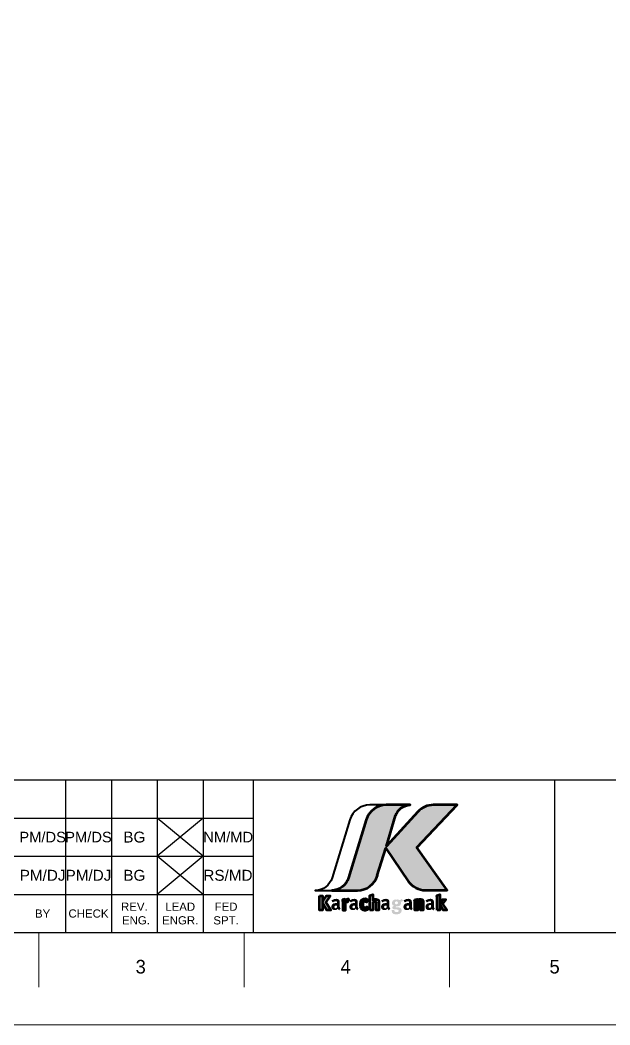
# Model space of a CAD drawing. Header units: millimetres. Extents: x 136827 to 348827, y 2171 to 31871.
# Drawn here: x 146902 to 157705, y 2171 to 20581 of the extents above; entities that cross this region are included whole.
import ezdxf

# ---------------------------------------------------------------- set-up
doc = ezdxf.new("R2010")
doc.units = ezdxf.units.MM
doc.layers.add('Level 1', color=7, linetype='Continuous', lineweight=0)
doc.layers.add('Text', color=7, linetype='Continuous', lineweight=9)
doc.styles.add('01_ГОСТ_ISO', font='arial.ttf', dxfattribs={"height": 2.5})
doc.styles.add('Styledgn001', font='dgn001.shx')

# ---------------------------------------------------------------- blocks, each defined once
blk = doc.blocks.new('AnonymousCell')
at = {"layer": 'Level 1', "linetype": 'Continuous'}
h = blk.add_hatch(color=7, dxfattribs=at)
edge = h.paths.add_edge_path()
edge.add_arc((-9.965732914049681, -2.421391887535242), 3.214800639467308, 270.0000000000101, 343.0217555555657, ccw=False)
edge.add_line((-9.965732914049113, -5.636192527002549), (-9.975000000000364, -5.637499999999818))
edge.add_line((-9.975000000000364, -5.637499999999818), (-5.262500000000728, -5.637499999999818))
edge.add_line((-5.262500000000728, -5.637499999999818), (-5.252064638480078, -5.63619252700164))
edge.add_arc((-5.252064638480262, -1.823289442982471), 3.812903084019169, 270.0000000000027, 343.0217527777805)
edge.add_line((-1.605344311424233, -2.936689992811353), (-1.625, -2.9375))
edge.add_line((-1.625, -2.9375), (-0.0875000000005457, 2.087500000000091))
edge.add_line((-0.0875000000005457, 2.087500000000091), (4.049999999999272, -3.949999999999818))
edge.add_line((4.049999999999272, -3.949999999999818), (4.056013811182311, -3.951165733616108))
edge.add_arc((7.204095437460466, -1.799930738917724), 3.812903084019455, 214.3466666666609, 269.9994583333277)
edge.add_line((7.204059390782277, -5.612833822766788), (7.1875, -5.612499999999727))
edge.add_line((7.1875, -5.612499999999727), (11.17499999999927, -5.612499999999727))
edge.add_line((11.17499999999927, -5.612499999999727), (5.612499999999272, 2.237500000000182))
edge.add_line((5.612499999999272, 2.237500000000182), (13.01249999999982, 10.01250000000027))
edge.add_line((13.01249999999982, 10.01250000000027), (8.612499999999272, 10.01250000000027))
edge.add_line((8.612499999999272, 10.01250000000027), (8.619890880310777, 10.00838993677735))
edge.add_arc((8.619877755500493, 6.195451385904216), 3.812938550895722, 89.99980277777203, 137.498127777772)
edge.add_line((5.808768750766831, 8.771527191545829), (5.787499999999454, 8.775000000000091))
edge.add_line((5.787499999999454, 8.775000000000091), (0.0374999999994543, 2.487500000000182))
edge.add_line((0.0374999999994543, 2.487500000000182), (1.737499999999272, 8.0625))
edge.add_line((1.737499999999272, 8.0625), (1.74904035527652, 8.049927185668366))
edge.add_arc((4.394700239556833, 7.242166130723655), 2.766223806053211, 90.00066111109862, 163.021755555543, ccw=False)
edge.add_line((4.394668321302561, 10.00838993659272), (4.387499999999818, 10.01250000000027))
edge.add_line((4.387499999999818, 10.01250000000027), (0, 10.01250000000027))
edge.add_line((0, 10.01250000000027), (0.0119154852536667, 10.00838975489432))
edge.add_arc((0.01309319489807903, 6.195486852757538), 3.812903084019201, 90.01769722222221, 163.0217527777777)
edge.add_line((-3.633627132157926, 7.308887402586606), (-3.650000000000546, 7.3125))
edge.add_line((-3.650000000000546, 7.3125), (-6.912500000000364, -3.362499999999727))
edge.add_line((-6.912500000000364, -3.362499999999727), (-6.891047102588345, -3.360141221658978))
for points in [[(-12.21250000000055, -6.612499999999727), (-11.65000000000055, -6.612499999999727), (-11.65000000000055, -7.762499999999818), (-10.91250000000036, -6.612499999999727), (-10.23750000000018, -6.612499999999727), (-11.07500000000073, -7.824999999999818), (-10.15000000000055, -9.25), (-10.875, -9.25), (-11.65000000000055, -7.900000000000091), (-11.65000000000055, -9.25), (-12.21250000000055, -9.25)], [(9.324999999999818, -9.25), (9.324999999999818, -6.862499999999727), (9.274999999999636, -6.549999999999727), (9.8125, -6.400000000000091), (9.824999999999818, -6.549999999999727), (9.824999999999818, -8.125), (10.29999999999927, -7.299999999999727), (10.94999999999982, -7.299999999999727), (10.34999999999945, -8.112499999999727), (11.08749999999964, -9.25), (10.47499999999945, -9.25), (9.824999999999818, -8.174999999999727), (9.824999999999818, -9.25)]]:
    blk.add_hatch(color=7, dxfattribs=at).paths.add_polyline_path(points)
h = blk.add_hatch(color=7, dxfattribs=at)
edge = h.paths.add_edge_path()
edge.add_line((-9.700000000000728, -7.3125), (-9.685041376869776, -7.302249436715556))
edge.add_arc((-9.192356346617089, -8.309668816958037), 1.121442083535097, 90, 116.06124722222219, ccw=False)
edge.add_line((-9.192356346617089, -7.188226733423107), (-9.200000000000728, -7.1875))
edge.add_line((-9.200000000000728, -7.1875), (-9.0625, -7.1875))
edge.add_line((-9.0625, -7.1875), (-9.050021472861772, -7.188226733423107))
edge.add_arc((-9.050021472861772, -7.748947775191027), 0.5607210417675476, 0, 90, ccw=False)
edge.add_line((-8.489300431094307, -7.748947775191027), (-8.512500000000728, -7.75))
edge.add_line((-8.512500000000728, -7.75), (-8.512500000000728, -8.674999999999727))
edge.add_line((-8.512500000000728, -8.674999999999727), (-8.489300431094307, -8.673401986086446))
edge.add_arc((-8.190249208818386, -8.673401986086446), 0.2990512222760254, 180, 229.9356944444445)
edge.add_line((-8.382732621848845, -8.90227262477265), (-8.387500000000728, -8.900000000000091))
edge.add_line((-8.387500000000728, -8.900000000000091), (-8.325000000000728, -8.949999999999818))
edge.add_line((-8.325000000000728, -8.949999999999818), (-8.612500000000182, -9.299999999999727))
edge.add_line((-8.612500000000182, -9.299999999999727), (-8.775000000000546, -9.150000000000091))
edge.add_line((-8.775000000000546, -9.150000000000091), (-8.760402918654108, -9.163839427364564))
edge.add_arc((-8.5679191283607, -8.934969105961954), 0.2990512222760254, 195.8908416666667, 229.9356, ccw=False)
edge.add_line((-8.855542134418101, -9.016850971667282), (-8.855542131822403, -9.016850975830948))
edge.add_arc((-9.269592268517044, -8.762453861790618), 0.4859582361985416, 270, 328.4329611111111, ccw=False)
edge.add_line((-9.269592268517044, -9.24841209798933), (-9.287500000000364, -9.25))
edge.add_line((-9.287500000000364, -9.25), (-9.5, -9.25))
edge.add_line((-9.5, -9.25), (-9.482303752802181, -9.24841209798933))
edge.add_arc((-9.482303752802181, -8.68769105622141), 0.5607210417675476, 180, 270, ccw=False)
edge.add_line((-10.04302479456965, -8.68769105622141), (-10.05000000000018, -8.6875))
edge.add_line((-10.05000000000018, -8.6875), (-10.05000000000018, -8.650000000000091))
edge.add_line((-10.05000000000018, -8.650000000000091), (-10.04302479456965, -8.651146996859552))
edge.add_arc((-9.370159544448143, -8.651146996859552), 0.6728652501210585, 90, 180, ccw=False)
edge.add_line((-9.370159544448143, -7.978281746738503), (-9.387500000000728, -7.974999999999909))
edge.add_line((-9.387500000000728, -7.974999999999909), (-9.025000000000546, -7.974999999999909))
edge.add_line((-9.025000000000546, -7.974999999999909), (-9.025000000000546, -7.775000000000091))
edge.add_line((-9.025000000000546, -7.775000000000091), (-9.008882304562576, -7.776889439237038))
edge.add_arc((-9.158407915700991, -7.776889439237038), 0.1495256111380127, 0, 90)
edge.add_line((-9.158407915700991, -7.627363828099078), (-9.162500000000364, -7.625))
edge.add_line((-9.162500000000364, -7.625), (-9.237500000000182, -7.625))
edge.add_line((-9.237500000000182, -7.625), (-9.236538339460822, -7.627363828099078))
edge.add_arc((-9.236538339460822, -8.150703467082167), 0.5233396389830448, 450.0000000000001, 478.7710666666667)
edge.add_line((-9.488427513453644, -7.691970187543575), (-9.5, -7.6875))
edge.add_line((-9.5, -7.6875), (-9.787500000000364, -7.849999999999909))
edge.add_line((-9.787500000000364, -7.849999999999909), (-10.02500000000055, -7.474999999999909))
edge.add_line((-10.02500000000055, -7.474999999999909), (-9.700000000000728, -7.3125))
edge = h.paths.add_edge_path(flags=0)
edge.add_line((-9.262500000000728, -8.424999999999727), (-9.252356726249673, -8.418393870785167))
edge.add_arc((-9.252356726249673, -8.642682287492335), 0.2242884167070194, 90, 180)
edge.add_line((-9.47664514295684, -8.642682287492335), (-9.487500000000182, -8.637499999999818))
edge.add_line((-9.487500000000182, -8.637499999999818), (-9.487500000000182, -8.699999999999818))
edge.add_line((-9.487500000000182, -8.699999999999818), (-9.47664514295684, -8.70468868936132))
edge.add_arc((-9.252356726249673, -8.70468868936132), 0.2242884167070191, 180, 270)
edge.add_line((-9.252356726249673, -8.928977106068487), (-9.262500000000728, -8.9375))
edge.add_line((-9.262500000000728, -8.9375), (-9.237500000000182, -8.9375))
edge.add_line((-9.237500000000182, -8.9375), (-9.233170721269744, -8.928977106068487))
edge.add_arc((-9.233170721269744, -8.70468868936132), 0.2242884167070191, 270, 360)
edge.add_line((-9.008882304562576, -8.70468868936132), (-9.025000000000546, -8.699999999999818))
edge.add_line((-9.025000000000546, -8.699999999999818), (-9.025000000000546, -8.424999999999727))
edge.add_line((-9.025000000000546, -8.424999999999727), (-9.262500000000728, -8.424999999999727))
h = blk.add_hatch(color=7, dxfattribs=at)
edge = h.paths.add_edge_path()
edge.add_arc((-8.500502702972666, -7.754073775385621), 0.5607210417663405, -2.381739250267856e-10, 16.307161110872983, ccw=False)
edge.add_line((-7.939781661206325, -7.754073775387951), (-7.950000000000728, -7.75))
edge.add_line((-7.950000000000728, -7.75), (-7.950000000000728, -9.25))
edge.add_line((-7.950000000000728, -9.25), (-7.425000000000182, -9.25))
edge.add_line((-7.425000000000182, -9.25), (-7.425000000000182, -7.949999999999818))
edge.add_line((-7.425000000000182, -7.949999999999818), (-7.421866998301994, -7.952854291323547))
edge.add_arc((-7.197578581594826, -7.952854291323547), 0.2242884167071679, 90, 180, ccw=False)
edge.add_line((-7.197578581594826, -7.728565874616379), (-7.212500000000546, -7.724999999999909))
edge.add_line((-7.212500000000546, -7.724999999999909), (-7.125, -7.724999999999909))
edge.add_line((-7.125, -7.724999999999909), (-7.112744799344, -7.728565874616379))
edge.add_arc((-7.112744799344823, -7.952854291322509), 0.2242884167061296, 71.4492749997898, 89.99999999979002, ccw=False)
edge.add_line((-7.0413887628265, -7.74021936963527), (-7.050000000000182, -7.737499999999727))
edge.add_line((-7.050000000000182, -7.737499999999727), (-6.987500000000182, -7.762499999999818))
edge.add_line((-6.987500000000182, -7.762499999999818), (-6.837500000000546, -7.3125))
edge.add_line((-6.837500000000546, -7.3125), (-6.825828814747183, -7.328895870777615))
edge.add_arc((-6.87898749933164, -7.311056725056269), 0.05607210417682874, 341.4491277778837, 450.0000000001053)
edge.add_line((-6.878987499331743, -7.254984620879441), (-6.887500000000728, -7.262499999999818))
edge.add_line((-6.887500000000728, -7.262499999999818), (-7.050000000000182, -7.262499999999818))
edge.add_line((-7.050000000000182, -7.262499999999818), (-7.034943835791637, -7.254984620879895))
edge.add_arc((-7.034943835791966, -7.703561454293854), 0.4485768334139584, 89.99999999995802, 134.1589611110692)
edge.add_line((-7.347445526906995, -7.381748047913788), (-7.362500000000182, -7.375))
edge.add_line((-7.362500000000182, -7.375), (-7.462500000000546, -7.5))
edge.add_line((-7.462500000000546, -7.5), (-7.550000000000182, -7.25))
edge.add_line((-7.550000000000182, -7.25), (-8.025000000000546, -7.387499999999818))
edge.add_line((-8.025000000000546, -7.387499999999818), (-7.975000000000364, -7.587500000000091))
edge.add_line((-7.975000000000364, -7.587500000000091), (-7.962339353566676, -7.59663078241465))
h = blk.add_hatch(color=7, dxfattribs=at)
edge = h.paths.add_edge_path()
edge.add_line((-6.400000000000546, -7.3125), (-6.380413226511337, -7.302249436715556))
edge.add_arc((-5.887728196258649, -8.309668816958037), 1.121442083535097, 90, 116.06124722222219, ccw=False)
edge.add_line((-5.887728196258649, -7.188226733423107), (-5.887500000000728, -7.1875))
edge.add_line((-5.887500000000728, -7.1875), (-5.762500000000728, -7.1875))
edge.add_line((-5.762500000000728, -7.1875), (-5.745393322503332, -7.188226733423107))
edge.add_arc((-5.745393322503332, -7.748947775191027), 0.5607210417675476, 0, 90, ccw=False)
edge.add_line((-5.184672280735867, -7.748947775191027), (-5.1875, -7.75))
edge.add_line((-5.1875, -7.75), (-5.1875, -8.674999999999727))
edge.add_line((-5.1875, -8.674999999999727), (-5.184672280736777, -8.673401986086446))
edge.add_arc((-4.885621058460856, -8.673401986086446), 0.2990512222760254, 180, 229.9356944444445)
edge.add_line((-5.078104471491315, -8.90227262477265), (-5.087500000000546, -8.900000000000091))
edge.add_line((-5.087500000000546, -8.900000000000091), (-5.025000000000546, -8.949999999999818))
edge.add_line((-5.025000000000546, -8.949999999999818), (-5.300000000000182, -9.299999999999727))
edge.add_line((-5.300000000000182, -9.299999999999727), (-5.475000000000364, -9.150000000000091))
edge.add_line((-5.475000000000364, -9.150000000000091), (-5.455774768295669, -9.163839427364564))
edge.add_arc((-5.26329097800226, -8.934969105961954), 0.2990512222760254, 195.8908416666667, 229.9356, ccw=False)
edge.add_line((-5.550913984058752, -9.016850971667282), (-5.550913981464873, -9.016850975830948))
edge.add_arc((-5.964964118159514, -8.762453861790618), 0.4859582361985416, 270, 328.4329611111111, ccw=False)
edge.add_line((-5.964964118159514, -9.24841209798933), (-5.975000000000364, -9.25))
edge.add_line((-5.975000000000364, -9.25), (-6.200000000000728, -9.25))
edge.add_line((-6.200000000000728, -9.25), (-6.177675602444651, -9.24841209798933))
edge.add_arc((-6.177675602444651, -8.68769105622141), 0.5607210417675476, 180, 270, ccw=False)
edge.add_line((-6.738396644212116, -8.68769105622141), (-6.75, -8.6875))
edge.add_line((-6.75, -8.6875), (-6.75, -8.650000000000091))
edge.add_line((-6.75, -8.650000000000091), (-6.738396644212116, -8.651146996859552))
edge.add_arc((-6.065531394090613, -8.651146996859552), 0.6728652501210585, 90, 180, ccw=False)
edge.add_line((-6.065531394090613, -7.978281746738503), (-6.075000000000728, -7.974999999999909))
edge.add_line((-6.075000000000728, -7.974999999999909), (-5.712500000000546, -7.974999999999909))
edge.add_line((-5.712500000000546, -7.974999999999909), (-5.712500000000546, -7.775000000000091))
edge.add_line((-5.712500000000546, -7.775000000000091), (-5.704254154203227, -7.776889439237038))
edge.add_arc((-5.853779765341642, -7.776889439237038), 0.1495256111380127, 0, 90)
edge.add_line((-5.853779765341642, -7.627363828099078), (-5.862500000000182, -7.625))
edge.add_line((-5.862500000000182, -7.625), (-5.9375, -7.625))
edge.add_line((-5.9375, -7.625), (-5.931910189102382, -7.627363828099078))
edge.add_arc((-5.931910189102382, -8.150703467082167), 0.5233396389830448, 450.0000000000001, 478.7710666666667)
edge.add_line((-6.183799363095204, -7.691970187543575), (-6.200000000000728, -7.6875))
edge.add_line((-6.200000000000728, -7.6875), (-6.487500000000182, -7.849999999999909))
edge.add_line((-6.487500000000182, -7.849999999999909), (-6.725000000000364, -7.474999999999909))
edge.add_line((-6.725000000000364, -7.474999999999909), (-6.400000000000546, -7.3125))
edge = h.paths.add_edge_path(flags=0)
edge.add_line((-5.962500000000546, -8.424999999999727), (-5.947728575891233, -8.418393870785167))
edge.add_arc((-5.947728575891233, -8.642682287492335), 0.2242884167070194, 90, 180)
edge.add_line((-6.172016992597491, -8.642682287492335), (-6.1875, -8.637499999999818))
edge.add_line((-6.1875, -8.637499999999818), (-6.1875, -8.699999999999818))
edge.add_line((-6.1875, -8.699999999999818), (-6.172016992597491, -8.70468868936132))
edge.add_arc((-5.947728575891233, -8.70468868936132), 0.2242884167070191, 180, 270)
edge.add_line((-5.947728575891233, -8.928977106068487), (-5.962500000000546, -8.9375))
edge.add_line((-5.962500000000546, -8.9375), (-5.9375, -8.9375))
edge.add_line((-5.9375, -8.9375), (-5.928542570911304, -8.928977106068487))
edge.add_arc((-5.928542570911304, -8.70468868936132), 0.2242884167070191, 270, 360)
edge.add_line((-5.704254154204136, -8.70468868936132), (-5.712500000000546, -8.699999999999818))
edge.add_line((-5.712500000000546, -8.699999999999818), (-5.712500000000546, -8.424999999999727))
edge.add_line((-5.712500000000546, -8.424999999999727), (-5.962500000000546, -8.424999999999727))
h = blk.add_hatch(color=7, dxfattribs=at)
edge = h.paths.add_edge_path()
edge.add_line((-4.775000000000546, -8.087500000000091), (-4.775000000000546, -8.424999999999727))
edge.add_line((-4.775000000000546, -8.424999999999727), (-4.762478306873163, -8.426126557561474))
edge.add_arc((-3.940087445613699, -8.42612655756102), 0.8223908612594641, 180.0000000000317, 270.0000000000317)
edge.add_line((-3.940087445613244, -9.248517418820484), (-3.950000000000728, -9.25))
edge.add_line((-3.950000000000728, -9.25), (-3.8125, -9.25))
edge.add_line((-3.8125, -9.25), (-3.798478413415978, -9.248517420035569))
edge.add_arc((-3.845693852661986, -8.479791006445518), 0.7701750428663697, 273.5147111111602, 303.5489694444935)
edge.add_line((-3.420057009908305, -9.121665507220314), (-3.425000000000182, -9.125))
edge.add_line((-3.425000000000182, -9.125), (-3.25, -8.987499999999727))
edge.add_line((-3.25, -8.987499999999727), (-3.512500000000728, -8.637499999999818))
edge.add_line((-3.512500000000728, -8.637499999999818), (-3.662500000000364, -8.775000000000091))
edge.add_line((-3.662500000000364, -8.775000000000091), (-3.664036900633619, -8.777156169454429))
edge.add_arc((-3.889336538790969, -8.478866041456222), 0.3738140278467624, 270.6758222220893, 307.0638861109782, ccw=False)
edge.add_line((-3.884927383857757, -8.852654065298339), (-3.884927366507327, -8.852654065220122))
edge.add_arc((-3.880983709670304, -8.55362884702671), 0.2990512222761611, 179.9999999999847, 269.24440555554025, ccw=False)
edge.add_line((-4.180034931946466, -8.55362884702663), (-4.1875, -8.549999999999727))
edge.add_line((-4.1875, -8.549999999999727), (-4.1875, -7.924999999999727))
edge.add_line((-4.1875, -7.924999999999727), (-4.180034931946466, -7.92620169474776))
edge.add_arc((-3.880983709670304, -7.926201694747681), 0.2990512222761614, 90.75559444445969, 180.0000000000153, ccw=False)
edge.add_line((-3.884927366507327, -7.627176476554268), (-3.884927383857757, -7.627176476476052))
edge.add_arc((-3.889336538790969, -8.000964500318169), 0.3738140278467624, 52.93611388902178, 89.32417777791068, ccw=False)
edge.add_line((-3.664036900633619, -7.702674372319962), (-3.662500000000364, -7.699999999999818))
edge.add_line((-3.662500000000364, -7.699999999999818), (-3.575000000000728, -7.775000000000091))
edge.add_line((-3.575000000000728, -7.775000000000091), (-3.300000000000182, -7.424999999999727))
edge.add_line((-3.300000000000182, -7.424999999999727), (-3.412500000000364, -7.349999999999909))
edge.add_line((-3.412500000000364, -7.349999999999909), (-3.411191273264194, -7.346762020806636))
edge.add_arc((-3.861788438195215, -7.943343871529611), 0.7476280556907442, 52.93631666662784, 89.99999999996118)
edge.add_line((-3.861788438194708, -7.195715815838867), (-3.861788374322714, -7.195715815810217))
edge.add_arc((-3.863556499692135, -8.094637623019203), 0.8989235461056688, 89.88730277777273, 179.8867472222172)
edge.add_line((-4.762478289714636, -8.092860781458057), (-4.775000000000546, -8.087500000000091))
h = blk.add_hatch(color=7, dxfattribs=at)
edge = h.paths.add_edge_path()
edge.add_line((-2.975000000000364, -9.25), (-2.975000000000364, -6.549999999999727))
edge.add_line((-2.975000000000364, -6.549999999999727), (-2.425000000000182, -6.424999999999727))
edge.add_line((-2.425000000000182, -6.424999999999727), (-2.425000000000182, -7.424999999999727))
edge.add_line((-2.425000000000182, -7.424999999999727), (-2.287500000000364, -7.324999999999818))
edge.add_line((-2.287500000000364, -7.324999999999818), (-2.2712758691614, -7.33689697940008))
edge.add_arc((-1.987879033038052, -7.776863581548529), 0.5233396389829217, 89.99999999995521, 122.7869055555108, ccw=False)
edge.add_line((-1.987879033037643, -7.253523942565607), (-1.987500000000182, -7.262499999999818))
edge.add_line((-1.987500000000182, -7.262499999999818), (-1.825000000000728, -7.262499999999818))
edge.add_line((-1.825000000000728, -7.262499999999818), (-1.806186889290075, -7.253523942566062))
edge.add_arc((-1.806186889290075, -7.739482178764774), 0.4859582361987123, 0, 90, ccw=False)
edge.add_line((-1.320228653091363, -7.739482178764774), (-1.325000000000728, -7.737499999999727))
edge.add_line((-1.325000000000728, -7.737499999999727), (-1.325000000000728, -9.25))
edge.add_line((-1.325000000000728, -9.25), (-1.850000000000364, -9.25))
edge.add_line((-1.850000000000364, -9.25), (-1.850000000000364, -7.887499999999818))
edge.add_line((-1.850000000000364, -7.887499999999818), (-1.837900336878192, -7.895274943331515))
edge.add_arc((-2.062188753585022, -7.895274943331265), 0.22428841670683, 359.9999999999362, 483.6459027777141)
edge.add_line((-2.186457695501304, -7.708559855714157), (-2.200000000000728, -7.712500000000091))
edge.add_line((-2.200000000000728, -7.712500000000091), (-2.425000000000182, -7.862499999999727))
edge.add_line((-2.425000000000182, -7.862499999999727), (-2.425000000000182, -9.25))
edge.add_line((-2.425000000000182, -9.25), (-2.975000000000364, -9.25))
h = blk.add_hatch(color=7, dxfattribs=at)
edge = h.paths.add_edge_path()
edge.add_line((-0.5875000000005457, -7.3125), (-0.5828819383032169, -7.302249436715556))
edge.add_arc((-0.0901969080505296, -8.309668816958037), 1.121442083535097, 90, 116.06124722222219, ccw=False)
edge.add_line((-0.0901969080505296, -7.188226733423107), (-0.1000000000003638, -7.1875))
edge.add_line((-0.1000000000003638, -7.1875), (0.0374999999994543, -7.1875))
edge.add_line((0.0374999999994543, -7.1875), (0.05213796570296836, -7.188226733423107))
edge.add_arc((0.05213796570296836, -7.748947775191027), 0.5607210417675476, 0, 90, ccw=False)
edge.add_line((0.6128590074704334, -7.748947775191027), (0.5999999999994543, -7.75))
edge.add_line((0.5999999999994543, -7.75), (0.5999999999994543, -8.674999999999727))
edge.add_line((0.5999999999994543, -8.674999999999727), (0.6128590074713429, -8.673401986086446))
edge.add_arc((0.9119102297472637, -8.673401986086446), 0.2990512222760254, 180, 229.9356944444445)
edge.add_line((0.7194268167168048, -8.90227262477265), (0.7124999999996362, -8.900000000000091))
edge.add_line((0.7124999999996362, -8.900000000000091), (0.7749999999996362, -8.949999999999818))
edge.add_line((0.7749999999996362, -8.949999999999818), (0.4874999999992724, -9.299999999999727))
edge.add_line((0.4874999999992724, -9.299999999999727), (0.3374999999996362, -9.150000000000091))
edge.add_line((0.3374999999996362, -9.150000000000091), (0.3417565199106321, -9.163839427364564))
edge.add_arc((0.5342403102040407, -8.934969105961954), 0.2990512222760254, 195.8908416666667, 229.9356, ccw=False)
edge.add_line((0.2466173041475486, -9.016850971667282), (0.246617306742337, -9.016850975830948))
edge.add_arc((-0.167432829952304, -8.762453861790618), 0.4859582361985416, 270, 328.4329611111111, ccw=False)
edge.add_line((-0.167432829952304, -9.24841209798933), (-0.1750000000001819, -9.25))
edge.add_line((-0.1750000000001819, -9.25), (-0.3875000000007276, -9.25))
edge.add_line((-0.3875000000007276, -9.25), (-0.3801443142365315, -9.24841209798933))
edge.add_arc((-0.3801443142365315, -8.68769105622141), 0.5607210417675476, 180, 270, ccw=False)
edge.add_line((-0.9408653560039966, -8.68769105622141), (-0.9625000000005457, -8.6875))
edge.add_line((-0.9625000000005457, -8.6875), (-0.9625000000005457, -8.650000000000091))
edge.add_line((-0.9625000000005457, -8.650000000000091), (-0.9408653560039966, -8.651146996859552))
edge.add_arc((-0.2680001058824928, -8.651146996859552), 0.6728652501210585, 90, 180, ccw=False)
edge.add_line((-0.2680001058824928, -7.978281746738503), (-0.2875000000003638, -7.974999999999909))
edge.add_line((-0.2875000000003638, -7.974999999999909), (0.0874999999996362, -7.974999999999909))
edge.add_line((0.0874999999996362, -7.974999999999909), (0.0874999999996362, -7.775000000000091))
edge.add_line((0.0874999999996362, -7.775000000000091), (0.09327713400307402, -7.776889439237038))
edge.add_arc((-0.05624847713534109, -7.776889439237038), 0.1495256111380127, 0, 90)
edge.add_line((-0.05624847713534109, -7.627363828099078), (-0.0625, -7.625))
edge.add_line((-0.0625, -7.625), (-0.1500000000005457, -7.625))
edge.add_line((-0.1500000000005457, -7.625), (-0.1343789008960812, -7.627363828099078))
edge.add_arc((-0.1343789008960812, -8.150703467082167), 0.5233396389830448, 450.0000000000001, 478.7710666666667)
edge.add_line((-0.3862680748879939, -7.691970187543575), (-0.4000000000005457, -7.6875))
edge.add_line((-0.4000000000005457, -7.6875), (-0.6875, -7.849999999999909))
edge.add_line((-0.6875, -7.849999999999909), (-0.9250000000001819, -7.474999999999909))
edge.add_line((-0.9250000000001819, -7.474999999999909), (-0.5875000000005457, -7.3125))
edge = h.paths.add_edge_path(flags=0)
edge.add_line((-0.1625000000003638, -8.424999999999727), (-0.1501972876831132, -8.418393870785167))
edge.add_arc((-0.1501972876831132, -8.642682287492335), 0.2242884167070194, 90, 180)
edge.add_line((-0.3744857043902812, -8.642682287492335), (-0.3875000000007276, -8.637499999999818))
edge.add_line((-0.3875000000007276, -8.637499999999818), (-0.3875000000007276, -8.699999999999818))
edge.add_line((-0.3875000000007276, -8.699999999999818), (-0.3744857043902812, -8.70468868936132))
edge.add_arc((-0.1501972876831132, -8.70468868936132), 0.2242884167070191, 180, 270)
edge.add_line((-0.1501972876831132, -8.928977106068487), (-0.1625000000003638, -8.9375))
edge.add_line((-0.1625000000003638, -8.9375), (-0.1500000000005457, -8.9375))
edge.add_line((-0.1500000000005457, -8.9375), (-0.1310112827031844, -8.928977106068487))
edge.add_arc((-0.1310112827031844, -8.70468868936132), 0.2242884167070191, 270, 360)
edge.add_line((0.09327713400398352, -8.70468868936132), (0.0874999999996362, -8.699999999999818))
edge.add_line((0.0874999999996362, -8.699999999999818), (0.0874999999996362, -8.424999999999727))
edge.add_line((0.0874999999996362, -8.424999999999727), (-0.1625000000003638, -8.424999999999727))
h = blk.add_hatch(color=7, dxfattribs=at)
edge = h.paths.add_edge_path()
edge.add_line((1.724999999999454, -7.3125), (1.974999999999454, -7.3125))
edge.add_line((1.974999999999454, -7.3125), (1.985581651759276, -7.30120050710093))
edge.add_arc((1.985581651759276, -8.42264259063586), 1.121442083535097, 74.89065555555561, 90, ccw=False)
edge.add_line((2.277898949319933, -7.339968611882341), (2.274999999999636, -7.349999999999909))
edge.add_line((2.274999999999636, -7.349999999999909), (2.399999999999636, -7.375))
edge.add_line((2.399999999999636, -7.375), (2.402438941509899, -7.373594048029645))
edge.add_arc((2.499877900724641, -7.01270268398639), 0.3738140278450317, -105.1093222222222, -56.1363833333333)
edge.add_line((2.708173780020843, -7.323105251762627), (2.6875, -7.3125))
edge.add_line((2.6875, -7.3125), (2.875, -7.212500000000091))
edge.add_line((2.875, -7.212500000000091), (3.112499999999272, -7.549999999999727))
edge.add_line((3.112499999999272, -7.549999999999727), (2.962499999999636, -7.650000000000091))
edge.add_line((2.962499999999636, -7.650000000000091), (2.977347385885878, -7.64972612061274))
edge.add_arc((2.768026020580692, -7.324903504848407), 0.386426145188393, -116.78669722222219, -57.20156111111112, ccw=False)
edge.add_line((2.593875237511384, -7.669862445073704), (2.593875002639834, -7.669862306183859))
edge.add_arc((2.496534060765043, -7.871926738738694), 0.2242884167070193, 0, 64.2783861111111, ccw=False)
edge.add_line((2.720822477471302, -7.871926738738694), (2.712499999999636, -7.875))
edge.add_line((2.712499999999636, -7.875), (2.712499999999636, -7.949999999999818))
edge.add_line((2.712499999999636, -7.949999999999818), (2.720822477470392, -7.962206507188512))
edge.add_arc((2.122720032918551, -7.962206507188512), 0.5981024445520521, -90, 0, ccw=False)
edge.add_line((2.122720032918551, -8.560308951740808), (2.125, -8.549999999999727))
edge.add_line((2.125, -8.549999999999727), (1.824999999999818, -8.549999999999727))
edge.add_line((1.824999999999818, -8.549999999999727), (1.833086120540429, -8.560308951741263))
edge.add_arc((1.833086120540429, -8.63507175731047), 0.07476280556900634, 450, 540)
edge.add_line((1.758323314970767, -8.63507175731047), (1.75, -8.637499999999818))
edge.add_line((1.75, -8.637499999999818), (1.75, -8.674999999999727))
edge.add_line((1.75, -8.674999999999727), (1.758323314970767, -8.680944345736407))
edge.add_arc((1.833086120540429, -8.680944345736407), 0.07476280556900651, 180, 270)
edge.add_line((1.833086120540429, -8.755707151305614), (1.824999999999818, -8.75))
edge.add_line((1.824999999999818, -8.75), (2.274999999999636, -8.75))
edge.add_line((2.274999999999636, -8.75), (2.27923783544793, -8.75570715130607))
edge.add_arc((2.27923783544793, -9.316428193073534), 0.5607210417675476, 0, 90, ccw=False)
edge.add_line((2.839958877215395, -9.316428193073534), (2.837499999999636, -9.3125))
edge.add_line((2.837499999999636, -9.3125), (2.837499999999636, -9.324999999999818))
edge.add_line((2.837499999999636, -9.324999999999818), (2.839958877216304, -9.325998766721568))
edge.add_arc((2.1670936270948, -9.325998766721568), 0.6728652501210574, -90, 0, ccw=False)
edge.add_line((2.1670936270948, -9.998864016842617), (2.162499999999454, -10))
edge.add_line((2.162499999999454, -10), (1.574999999999818, -10))
edge.add_line((1.574999999999818, -10), (1.588549132478875, -9.998864016843072))
edge.add_arc((1.588549132478875, -9.438142975075607), 0.5607210417675486, -180, -90, ccw=False)
edge.add_line((1.027828090711409, -9.438142975075607), (1.012499999999818, -9.4375))
edge.add_line((1.012499999999818, -9.4375), (1.012499999999818, -9.25))
edge.add_line((1.012499999999818, -9.25), (1.512499999999818, -9.25))
edge.add_line((1.512499999999818, -9.25), (1.512499999999818, -9.375))
edge.add_line((1.512499999999818, -9.375), (1.520050515481671, -9.37327315775292))
edge.add_arc((1.744338932187929, -9.37327315775292), 0.2242884167070191, 180, 270)
edge.add_line((1.744338932187929, -9.597561574460087), (1.724999999999454, -9.599999999999909))
edge.add_line((1.724999999999454, -9.599999999999909), (2.074999999999818, -9.599999999999909))
edge.add_line((2.074999999999818, -9.599999999999909), (2.076420361966484, -9.597561574460087))
edge.add_arc((2.076420361966484, -9.37327315775292), 0.2242884167070194, -90, 0)
edge.add_line((2.300708778672742, -9.37327315775292), (2.287499999999454, -9.375))
edge.add_line((2.287499999999454, -9.375), (2.300708778672742, -9.372617114133845))
edge.add_arc((2.076420361966484, -9.372617114133845), 0.2242884167070191, 0, 90)
edge.add_line((2.076420361966484, -9.148328697426678), (2.074999999999818, -9.150000000000091))
edge.add_line((2.074999999999818, -9.150000000000091), (1.399999999999636, -9.099999999999909))
edge.add_line((1.399999999999636, -9.099999999999909), (1.41360142841495, -9.111171374574951))
edge.add_arc((1.430339821474263, -8.812588957573553), 0.2990512222760254, 180, 266.79138333333333, ccw=False)
edge.add_line((1.131288599198342, -8.812588957573553), (1.112499999999272, -8.799999999999727))
edge.add_line((1.112499999999272, -8.799999999999727), (1.112499999999272, -8.787499999999909))
edge.add_line((1.112499999999272, -8.787499999999909), (1.131288599198342, -8.78668044711776))
edge.add_arc((1.430339821474263, -8.78668044711776), 0.2990512222760254, 90, 180, ccw=False)
edge.add_line((1.430339821474263, -8.48762922484184), (1.424999999999272, -8.487499999999727))
edge.add_line((1.424999999999272, -8.487499999999727), (1.537499999999454, -8.487499999999727))
edge.add_line((1.537499999999454, -8.487499999999727), (1.547467905355006, -8.487629224841385))
edge.add_arc((1.547467905355006, -8.001670988643127), 0.485958236198542, -180, -90, ccw=False)
edge.add_line((1.061509669156294, -8.001670988643127), (1.049999999999272, -7.987499999999727))
edge.add_line((1.049999999999272, -7.987499999999727), (1.049999999999272, -7.974999999999909))
edge.add_line((1.049999999999272, -7.974999999999909), (1.061509669156294, -7.974065757222434))
edge.add_arc((1.734374919276888, -7.974065757222434), 0.6728652501210574, 90, 180, ccw=False)
edge.add_line((1.734374919276888, -7.301200507101385), (1.724999999999454, -7.3125))
edge = h.paths.add_edge_path(flags=0)
edge.add_line((1.94787786674533, -7.666211825700884), (1.924999999999272, -7.662499999999909))
edge.add_line((1.924999999999272, -7.662499999999909), (1.824999999999818, -7.662499999999909))
edge.add_line((1.824999999999818, -7.662499999999909), (1.832123549418611, -7.666211825700884))
edge.add_arc((1.832123549418611, -7.890500242408052), 0.2242884167070191, 450, 540)
edge.add_line((1.607835132711443, -7.890500242408052), (1.599999999999454, -7.887499999999818))
edge.add_line((1.599999999999454, -7.887499999999818), (1.599999999999454, -7.974999999999909))
edge.add_line((1.599999999999454, -7.974999999999909), (1.607835132711443, -7.967337715831945))
edge.add_arc((1.832123549418611, -7.967337715831945), 0.2242884167070191, 180, 270)
edge.add_line((1.832123549418611, -8.191626132539113), (1.824999999999818, -8.1875))
edge.add_line((1.824999999999818, -8.1875), (1.924999999999272, -8.1875))
edge.add_line((1.924999999999272, -8.1875), (1.94787786674533, -8.191626132539113))
edge.add_arc((1.94787786674533, -7.967337715831945), 0.2242884167070194, -90, 0)
edge.add_line((2.172166283452498, -7.967337715831945), (2.162499999999454, -7.974999999999909))
edge.add_line((2.162499999999454, -7.974999999999909), (2.162499999999454, -7.887499999999818))
edge.add_line((2.162499999999454, -7.887499999999818), (2.172166283452498, -7.890500242408052))
edge.add_arc((1.94787786674533, -7.890500242408052), 0.2242884167070194, 360, 450)
h = blk.add_hatch(color=7, dxfattribs=at)
edge = h.paths.add_edge_path()
edge.add_line((3.5, -7.3125), (3.517864488901978, -7.302249436715556))
edge.add_arc((4.010549519154665, -8.309668816958037), 1.121442083535097, 90, 116.06124722222219, ccw=False)
edge.add_line((4.010549519154665, -7.188226733423107), (4, -7.1875))
edge.add_line((4, -7.1875), (4.137499999999818, -7.1875))
edge.add_line((4.137499999999818, -7.1875), (4.152884392909073, -7.188226733423107))
edge.add_arc((4.152884392909073, -7.748947775191027), 0.5607210417675476, 0, 90, ccw=False)
edge.add_line((4.713605434676538, -7.748947775191027), (4.712499999999636, -7.75))
edge.add_line((4.712499999999636, -7.75), (4.712499999999636, -8.674999999999727))
edge.add_line((4.712499999999636, -8.674999999999727), (4.713605434676538, -8.673401986086446))
edge.add_arc((5.012656656952458, -8.673401986086446), 0.2990512222760254, 180, 229.9356944444445)
edge.add_line((4.820173243922, -8.90227262477265), (4.8125, -8.900000000000091))
edge.add_line((4.8125, -8.900000000000091), (4.875, -8.949999999999818))
edge.add_line((4.875, -8.949999999999818), (4.587499999999636, -9.299999999999727))
edge.add_line((4.587499999999636, -9.299999999999727), (4.424999999999272, -9.150000000000091))
edge.add_line((4.424999999999272, -9.150000000000091), (4.442502947117646, -9.163839427364564))
edge.add_arc((4.634986737411054, -8.934969105961954), 0.2990512222760254, 195.8908416666667, 229.9356, ccw=False)
edge.add_line((4.347363731353653, -9.016850971667282), (4.347363733948441, -9.016850975830948))
edge.add_arc((3.933313597252891, -8.762453861790618), 0.4859582361985416, 270, 328.4329611111111, ccw=False)
edge.add_line((3.933313597252891, -9.24841209798933), (3.924999999999272, -9.25))
edge.add_line((3.924999999999272, -9.25), (3.712499999999636, -9.25))
edge.add_line((3.712499999999636, -9.25), (3.720602112968663, -9.24841209798933))
edge.add_arc((3.720602112968663, -8.68769105622141), 0.5607210417675476, 180, 270, ccw=False)
edge.add_line((3.159881071201198, -8.68769105622141), (3.137499999999818, -8.6875))
edge.add_line((3.137499999999818, -8.6875), (3.137499999999818, -8.650000000000091))
edge.add_line((3.137499999999818, -8.650000000000091), (3.159881071201198, -8.651146996859552))
edge.add_arc((3.832746321322702, -8.651146996859552), 0.6728652501210585, 90, 180, ccw=False)
edge.add_line((3.832746321322702, -7.978281746738503), (3.8125, -7.974999999999909))
edge.add_line((3.8125, -7.974999999999909), (4.1875, -7.974999999999909))
edge.add_line((4.1875, -7.974999999999909), (4.1875, -7.775000000000091))
edge.add_line((4.1875, -7.775000000000091), (4.194023561208269, -7.776889439237038))
edge.add_arc((4.044497950069854, -7.776889439237038), 0.1495256111380127, 0, 90)
edge.add_line((4.044497950069854, -7.627363828099078), (4.037499999999454, -7.625))
edge.add_line((4.037499999999454, -7.625), (3.949999999999818, -7.625))
edge.add_line((3.949999999999818, -7.625), (3.966367526310933, -7.627363828099078))
edge.add_arc((3.966367526310933, -8.150703467082167), 0.5233396389830448, 450.0000000000001, 478.7710666666667)
edge.add_line((3.71447835231811, -7.691970187543575), (3.699999999999818, -7.6875))
edge.add_line((3.699999999999818, -7.6875), (3.412499999999454, -7.849999999999909))
edge.add_line((3.412499999999454, -7.849999999999909), (3.174999999999272, -7.474999999999909))
edge.add_line((3.174999999999272, -7.474999999999909), (3.5, -7.3125))
edge = h.paths.add_edge_path(flags=0)
edge.add_line((3.9375, -8.424999999999727), (3.950549139522082, -8.418393870785167))
edge.add_arc((3.950549139522082, -8.642682287492335), 0.2242884167070194, 90, 180)
edge.add_line((3.726260722815823, -8.642682287492335), (3.712499999999636, -8.637499999999818))
edge.add_line((3.712499999999636, -8.637499999999818), (3.712499999999636, -8.699999999999818))
edge.add_line((3.712499999999636, -8.699999999999818), (3.726260722815823, -8.70468868936132))
edge.add_arc((3.950549139522082, -8.70468868936132), 0.2242884167070191, 180, 270)
edge.add_line((3.950549139522082, -8.928977106068487), (3.9375, -8.9375))
edge.add_line((3.9375, -8.9375), (3.949999999999818, -8.9375))
edge.add_line((3.949999999999818, -8.9375), (3.969735144501101, -8.928977106068487))
edge.add_arc((3.969735144501101, -8.70468868936132), 0.2242884167070191, 270, 360)
edge.add_line((4.194023561208269, -8.70468868936132), (4.1875, -8.699999999999818))
edge.add_line((4.1875, -8.699999999999818), (4.1875, -8.424999999999727))
edge.add_line((4.1875, -8.424999999999727), (3.9375, -8.424999999999727))
h = blk.add_hatch(color=7, dxfattribs=at)
edge = h.paths.add_edge_path()
edge.add_line((5.174999999999272, -7.387499999999818), (5.662499999999454, -7.25))
edge.add_line((5.662499999999454, -7.25), (5.724999999999454, -7.474999999999909))
edge.add_line((5.724999999999454, -7.474999999999909), (5.974999999999454, -7.3125))
edge.add_line((5.974999999999454, -7.3125), (5.990175064273899, -7.321340191470881))
edge.add_arc((6.237789049725923, -7.73948217876594), 0.4859582361998785, 90.00000000004911, 120.63303333338251, ccw=False)
edge.add_line((6.237789049725507, -7.253523942566062), (6.224999999999454, -7.262499999999818))
edge.add_line((6.224999999999454, -7.262499999999818), (6.3125, -7.262499999999818))
edge.add_line((6.3125, -7.262499999999818), (6.32408004602803, -7.253523942566062))
edge.add_arc((6.32408004602803, -7.739482178764774), 0.4859582361987123, 0, 90, ccw=False)
edge.add_line((6.810038282226742, -7.739482178764774), (6.799999999999272, -7.737499999999727))
edge.add_line((6.799999999999272, -7.737499999999727), (6.799999999999272, -9.25))
edge.add_line((6.799999999999272, -9.25), (6.287499999999454, -9.25))
edge.add_line((6.287499999999454, -9.25), (6.287499999999454, -7.875))
edge.add_line((6.287499999999454, -7.875), (6.292366927201329, -7.883220538732985))
edge.add_arc((6.105459913279014, -7.883220538732851), 0.1869070139223146, 359.9999999999589, 483.6459166666259)
edge.add_line((6.001902423964566, -7.727624657488377), (5.987499999999272, -7.724999999999909))
edge.add_line((5.987499999999272, -7.724999999999909), (5.787499999999454, -7.862499999999727))
edge.add_line((5.787499999999454, -7.862499999999727), (5.787499999999454, -9.25))
edge.add_line((5.787499999999454, -9.25), (5.25, -9.25))
edge.add_line((5.25, -9.25), (5.25, -7.712500000000091))
edge.add_line((5.25, -7.712500000000091), (5.174999999999272, -7.387499999999818))
h = blk.add_hatch(color=7, dxfattribs=at)
edge = h.paths.add_edge_path()
edge.add_line((7.212499999999636, -7.474999999999909), (7.5625, -7.3125))
edge.add_line((7.5625, -7.3125), (7.564049955138216, -7.302249436715556))
edge.add_arc((8.056734985390904, -8.309668816958037), 1.121442083535097, 90, 116.06124722222219, ccw=False)
edge.add_line((8.056734985390904, -7.188226733423107), (8.049999999999272, -7.1875))
edge.add_line((8.049999999999272, -7.1875), (8.1875, -7.1875))
edge.add_line((8.1875, -7.1875), (8.199069859144402, -7.188226733423107))
edge.add_arc((8.199069859144402, -7.748947775191027), 0.5607210417675476, 0, 90, ccw=False)
edge.add_line((8.759790900911867, -7.748947775191027), (8.75, -7.75))
edge.add_line((8.75, -7.75), (8.75, -8.674999999999727))
edge.add_line((8.75, -8.674999999999727), (8.759790900912776, -8.673401986086446))
edge.add_arc((9.058842123188697, -8.673401986086446), 0.2990512222760254, 180, 229.9356944444445)
edge.add_line((8.866358710157328, -8.90227262477265), (8.862499999999272, -8.900000000000091))
edge.add_line((8.862499999999272, -8.900000000000091), (8.924999999999272, -8.949999999999818))
edge.add_line((8.924999999999272, -8.949999999999818), (8.649999999999636, -9.299999999999727))
edge.add_line((8.649999999999636, -9.299999999999727), (8.474999999999454, -9.150000000000091))
edge.add_line((8.474999999999454, -9.150000000000091), (8.488688413353884, -9.163839427364564))
edge.add_arc((8.681172203647293, -8.934969105961954), 0.2990512222760254, 195.8908416666667, 229.9356, ccw=False)
edge.add_line((8.393549197589891, -9.016850971667282), (8.39354920018468, -9.016850975830948))
edge.add_arc((7.979499063489129, -8.762453861790618), 0.4859582361985416, 270, 328.4329611111111, ccw=False)
edge.add_line((7.979499063489129, -9.24841209798933), (7.974999999999454, -9.25))
edge.add_line((7.974999999999454, -9.25), (7.762499999999818, -9.25))
edge.add_line((7.762499999999818, -9.25), (7.766787579204902, -9.24841209798933))
edge.add_arc((7.766787579204902, -8.68769105622141), 0.5607210417675476, 180, 270, ccw=False)
edge.add_line((7.206066537437437, -8.68769105622141), (7.1875, -8.6875))
edge.add_line((7.1875, -8.6875), (7.1875, -8.650000000000091))
edge.add_line((7.1875, -8.650000000000091), (7.206066537437437, -8.651146996859552))
edge.add_arc((7.878931787558031, -8.651146996859552), 0.6728652501210585, 90, 180, ccw=False)
edge.add_line((7.878931787558031, -7.978281746738503), (7.862499999999272, -7.974999999999909))
edge.add_line((7.862499999999272, -7.974999999999909), (8.224999999999454, -7.974999999999909))
edge.add_line((8.224999999999454, -7.974999999999909), (8.224999999999454, -7.775000000000091))
edge.add_line((8.224999999999454, -7.775000000000091), (8.240209027444507, -7.776889439237038))
edge.add_arc((8.090683416307002, -7.776889439237038), 0.1495256111380127, 0, 90)
edge.add_line((8.090683416307002, -7.627363828099078), (8.074999999999818, -7.625))
edge.add_line((8.074999999999818, -7.625), (8, -7.625))
edge.add_line((8, -7.625), (8.012552992547171, -7.627363828099078))
edge.add_arc((8.012552992547171, -8.150703467082167), 0.5233396389830448, 450.0000000000001, 478.7710666666667)
edge.add_line((7.760663818554349, -7.691970187543575), (7.75, -7.6875))
edge.add_line((7.75, -7.6875), (7.449999999999818, -7.849999999999909))
edge.add_line((7.449999999999818, -7.849999999999909), (7.212499999999636, -7.474999999999909))
edge = h.paths.add_edge_path(flags=0)
edge.add_line((7.772446189051152, -8.565654632443966), (7.762499999999818, -8.5625))
edge.add_line((7.762499999999818, -8.5625), (7.762499999999818, -8.625))
edge.add_line((7.762499999999818, -8.625), (7.772446189051152, -8.627661034312496))
edge.add_arc((7.99673460575832, -8.627661034312496), 0.2242884167070191, 180, 270)
edge.add_line((7.99673460575832, -8.851949451019664), (7.987499999999272, -8.849999999999909))
edge.add_line((7.987499999999272, -8.849999999999909), (8.012499999999818, -8.849999999999909))
edge.add_line((8.012499999999818, -8.849999999999909), (8.015920610738249, -8.851949451019664))
edge.add_arc((8.015920610738249, -8.627661034312496), 0.2242884167070191, 270, 360)
edge.add_line((8.240209027444507, -8.627661034312496), (8.224999999999454, -8.625))
edge.add_line((8.224999999999454, -8.625), (8.224999999999454, -8.337500000000091))
edge.add_line((8.224999999999454, -8.337500000000091), (7.987499999999272, -8.337500000000091))
edge.add_line((7.987499999999272, -8.337500000000091), (7.99673460575832, -8.341366215736798))
edge.add_arc((7.99673460575832, -8.565654632443966), 0.2242884167070194, 90, 180)
at = {"layer": 'Level 1', "color": 7, "linetype": 'Continuous', "lineweight": 40, "flags": 128}
blk.add_lwpolyline([(-9.898911298378152, -3.358319279709576, -0.3299388679221186), (-12.97092629241342, -5.633106089305784), (-12.98750000000018, -5.637499999999818), (-9.975000000000364, -5.637499999999818), (-9.965732523710358, -5.636192318647772, 0.3298551134355393), (-6.891049033362833, -3.360148615615344), (-6.912500000000364, -3.362499999999727), (-3.650000000000546, 7.3125), (-3.633626781818748, 7.308887479928671, -0.3297684066728187), (0.008770871970227745, 10.00597884457693), (0, 10.01250000000027), (-3, 10.01250000000027), (-2.992100203065093, 10.00839014513167, 0.3298538770398503), (-6.638812864990541, 7.30891271622977), (-6.650000000000546, 7.3125), (-9.912500000000364, -3.362499999999727), (-9.898911298378152, -3.358319279709576)], format="xyb", dxfattribs=at)
at = {"layer": 'Level 1', "color": 7, "linetype": 'Continuous', "lineweight": 53, "flags": 128}
for points in [[(-6.891047102588345, -3.360141221658978, -0.3298557988291935), (-9.965732914049113, -5.636192527002549), (-9.975000000000364, -5.637499999999818), (-5.262500000000728, -5.637499999999818), (-5.252064638480078, -5.63619252700164, 0.3298557853900996), (-1.605344311424233, -2.936689992811353), (-1.625, -2.9375), (-0.0875000000005457, 2.087500000000091), (4.049999999999272, -3.949999999999818), (4.056013811182311, -3.951165733616108, 0.2477194490189898), (7.204059390782277, -5.612833822766788), (7.1875, -5.612499999999727), (11.17499999999927, -5.612499999999727), (5.612499999999272, 2.237500000000182), (13.01249999999982, 10.01250000000027), (8.612499999999272, 10.01250000000027), (8.619890880310777, 10.00838993677735, 0.2102697535827797), (5.808768750766831, 8.771527191545829), (5.787499999999454, 8.775000000000091), (0.0374999999994543, 2.487500000000182), (1.737499999999272, 8.0625), (1.74904035527652, 8.049927185668366, -0.329852600327865), (4.394668321302561, 10.00838993659272), (4.387499999999818, 10.01250000000027), (0, 10.01250000000027), (0.0119154852536667, 10.00838975489432, 0.3297701671035262), (-3.633627132157926, 7.308887402586606), (-3.650000000000546, 7.3125), (-6.912500000000364, -3.362499999999727), (-6.891047102588345, -3.360141221658978)], [(-7.962339353566676, -7.59663078241465, -0.07127373562916912), (-7.939781661206325, -7.754073775387951), (-7.950000000000728, -7.75), (-7.950000000000728, -7.75), (-7.950000000000728, -9.25), (-7.425000000000182, -9.25), (-7.425000000000182, -7.949999999999818), (-7.425000000000182, -7.949999999999818), (-7.421866998301994, -7.952854291323547, -0.414213562373095), (-7.197578581594826, -7.728565874616379), (-7.212500000000546, -7.724999999999909), (-7.212500000000546, -7.724999999999909), (-7.125, -7.724999999999909), (-7.125, -7.724999999999909), (-7.112744799344, -7.728565874616379, -0.08112004399261175), (-7.0413887628265, -7.74021936963527), (-7.050000000000182, -7.737499999999727), (-7.050000000000182, -7.737499999999727), (-6.987500000000182, -7.762499999999818), (-6.837500000000546, -7.3125), (-6.837500000000546, -7.3125), (-6.825828814747183, -7.328895870777615, 0.5125568235612861), (-6.878987499331743, -7.254984620879441), (-6.887500000000728, -7.262499999999818), (-6.887500000000728, -7.262499999999818), (-7.050000000000182, -7.262499999999818), (-7.050000000000182, -7.262499999999818), (-7.034943835791637, -7.254984620879895, 0.1951002117328065), (-7.347445526906995, -7.381748047913788), (-7.362500000000182, -7.375), (-7.362500000000182, -7.375), (-7.462500000000546, -7.5), (-7.550000000000182, -7.25), (-8.025000000000546, -7.387499999999818), (-7.975000000000364, -7.587500000000091), (-7.962339353566676, -7.59663078241465)], [(-4.775000000000546, -8.087500000000091), (-4.775000000000546, -8.424999999999727), (-4.775000000000546, -8.424999999999727), (-4.762478306873163, -8.426126557561474, 0.414213562373095), (-3.940087445613244, -9.248517418820484), (-3.950000000000728, -9.25), (-3.950000000000728, -9.25), (-3.8125, -9.25), (-3.8125, -9.25), (-3.798478413415978, -9.248517420035569, 0.1318045716067576), (-3.420057009908305, -9.121665507220314), (-3.425000000000182, -9.125), (-3.425000000000182, -9.125), (-3.25, -8.987499999999727), (-3.512500000000728, -8.637499999999818), (-3.662500000000364, -8.775000000000091), (-3.662500000000364, -8.775000000000091), (-3.664036900633619, -8.777156169454429, -0.160120631943182), (-3.884927383857757, -8.852654065298339), (-3.884927366507327, -8.852654065220122, -0.4103562542266883), (-4.180034931946466, -8.55362884702663), (-4.1875, -8.549999999999727), (-4.1875, -8.549999999999727), (-4.1875, -7.924999999999727), (-4.1875, -7.924999999999727), (-4.180034931946466, -7.92620169474776, -0.4103562542266883), (-3.884927366507327, -7.627176476554268), (-3.884927383857757, -7.627176476476052, -0.160120631943182), (-3.664036900633619, -7.702674372319962), (-3.662500000000364, -7.699999999999818), (-3.662500000000364, -7.699999999999818), (-3.575000000000728, -7.775000000000091), (-3.300000000000182, -7.424999999999727), (-3.412500000000364, -7.349999999999909), (-3.412500000000364, -7.349999999999909), (-3.411191273264194, -7.346762020806636, 0.1631455957758641), (-3.861788438194708, -7.195715815838867), (-3.861788374322714, -7.195715815810217, 0.4142107224031549), (-4.762478289714636, -8.092860781458057), (-4.775000000000546, -8.087500000000091)], [(-2.975000000000364, -9.25), (-2.975000000000364, -6.549999999999727), (-2.425000000000182, -6.424999999999727), (-2.425000000000182, -7.424999999999727), (-2.287500000000364, -7.324999999999818), (-2.2712758691614, -7.33689697940008, -0.144043880085725), (-1.987879033037643, -7.253523942565607), (-1.987500000000182, -7.262499999999818), (-1.825000000000728, -7.262499999999818), (-1.806186889290075, -7.253523942566062, -0.414213562373095), (-1.320228653091363, -7.739482178764774), (-1.325000000000728, -7.737499999999727), (-1.325000000000728, -9.25), (-1.850000000000364, -9.25), (-1.850000000000364, -7.887499999999818), (-1.837900336878192, -7.895274943331515, 0.598759715747962), (-2.186457695501304, -7.708559855714157), (-2.200000000000728, -7.712500000000091), (-2.425000000000182, -7.862499999999727), (-2.425000000000182, -9.25), (-2.975000000000364, -9.25)], [(5.174999999999272, -7.387499999999818), (5.662499999999454, -7.25), (5.724999999999454, -7.474999999999909), (5.974999999999454, -7.3125), (5.990175064273899, -7.321340191470881, -0.1344635301983073), (6.237789049725507, -7.253523942566062), (6.224999999999454, -7.262499999999818), (6.3125, -7.262499999999818), (6.32408004602803, -7.253523942566062, -0.414213562373095), (6.810038282226742, -7.739482178764774), (6.799999999999272, -7.737499999999727), (6.799999999999272, -9.25), (6.287499999999454, -9.25), (6.287499999999454, -7.875), (6.292366927201329, -7.883220538732985, 0.5987597980761882), (6.001902423964566, -7.727624657488377), (5.987499999999272, -7.724999999999909), (5.787499999999454, -7.862499999999727), (5.787499999999454, -9.25), (5.25, -9.25), (5.25, -7.712500000000091), (5.174999999999272, -7.387499999999818)]]:
    blk.add_lwpolyline(points, format="xyb", dxfattribs=at)
for points in [[(-12.21250000000055, -6.612499999999727), (-11.65000000000055, -6.612499999999727), (-11.65000000000055, -7.762499999999818), (-10.91250000000036, -6.612499999999727), (-10.23750000000018, -6.612499999999727), (-11.07500000000073, -7.824999999999818), (-10.15000000000055, -9.25), (-10.875, -9.25), (-11.65000000000055, -7.900000000000091), (-11.65000000000055, -9.25), (-12.21250000000055, -9.25), (-12.21250000000055, -6.612499999999727)], [(9.324999999999818, -9.25), (9.324999999999818, -6.862499999999727), (9.274999999999636, -6.549999999999727), (9.8125, -6.400000000000091), (9.824999999999818, -6.549999999999727), (9.824999999999818, -8.125), (10.29999999999927, -7.299999999999727), (10.94999999999982, -7.299999999999727), (10.34999999999945, -8.112499999999727), (11.08749999999964, -9.25), (10.47499999999945, -9.25), (9.824999999999818, -8.174999999999727), (9.824999999999818, -9.25), (9.324999999999818, -9.25)]]:
    blk.add_lwpolyline(points, dxfattribs=at)

msp = doc.modelspace()

# ---------------------------------------------------------------- linework, layer by layer
for p, q in [((150254.361948614, 5961.039418303408), (149414.361948614, 5261.039418303364)), ((150254.361948614, 5261.039418303364), (149414.361948614, 5961.039418303291)), ((150254.361948614, 5261.039418303408), (149414.361948614, 4561.039418303364)), ((150254.361948614, 4561.039418303364), (149414.361948614, 5261.039418303291))]:
    msp.add_line(p, q)
at = {"layer": 'Level 1', "color": 7, "linetype": 'Continuous', "lineweight": 30}
for p, q in [((139726.8619486112, 6661.039418303408), (177326.8619486112, 6661.039418303408)), ((147734.3619486131, 6661.039418303408), (147734.3619486131, 3861.039418303408)), ((148574.3619486112, 6661.039418303408), (148574.3619486112, 3861.039418303408)), ((149414.3619486112, 6661.039418303408), (149414.3619486112, 3861.039418303408)), ((150254.3619486131, 6661.039418303408), (150254.3619486131, 3861.039418303408)), ((151168.1980429441, 6661.039418303408), (151168.1980429441, 3861.039418303408)), ((156688.1119486131, 6661.039418303408), (156688.1119486131, 3861.039418303408)), ((139726.8619486112, 5961.039418303408), (151168.1980429441, 5961.039418303408)), ((139726.8619486112, 5261.039418303408), (151168.1980429441, 5261.039418303408)), ((139726.8619486112, 4561.039418303408), (151168.1980429441, 4561.039418303408)), ((138726.8619486112, 3861.039418303408), (151019.3619486131, 3861.039418303408)), ((139726.8619486112, 3861.039418303408), (178470.6119486112, 3861.039418303408))]:
    msp.add_line(p, q, dxfattribs=at)
at = {"layer": 'Level 1', "color": 7, "linetype": 'Continuous', "lineweight": 0}
for p, q in [((147246.8619486131, 3861.039418303408), (147246.8619486131, 2861.039418303408)), ((147246.8619486131, 3861.039418303408), (147246.8619486131, 2861.039418303408)), ((151006.8619486131, 3861.039418303408), (151006.8619486131, 2861.039418303408)), ((154766.8619486131, 3861.039418303408), (154766.8619486131, 2861.039418303408))]:
    msp.add_line(p, q, dxfattribs=at)
at = {"layer": 'Level 1', "color": 126, "linetype": 'Continuous', "lineweight": 0, "true_color": 0x006969, "flags": 128}
msp.add_lwpolyline([(136826.8619486112, 31871.03941830341), (178826.8619486112, 31871.03941830341), (178826.8619486112, 2171.039418303408), (136826.8619486112, 2171.039418303408), (136826.8619486112, 31871.03941830341)], dxfattribs=at)

# ---------------------------------------------------------------- block references
at = {"color": 7, "linetype": 'Continuous', "lineweight": 0, "xscale": 100, "yscale": 100, "zscale": 100}
msp.add_blockref('AnonymousCell', (153606.8619486131, 5199.789418303408), dxfattribs=at)

# ---------------------------------------------------------------- texts
at = {"layer": 'Level 1', "color": 7, "linetype": 'Continuous', "lineweight": 30, "char_height": 249.9975, "attachment_point": 4, "line_spacing_factor": 0.8, "style": 'Styledgn001'}
for s, insert in [('{\\Fdgn000|c0;3}', (149018.1119486149, 3236.038168303668)), ('{\\Fdgn000|c0;4}', (152771.8619486131, 3236.038168303668)), ('{\\Fdgn000|c0;5}', (156599.3619486149, 3236.038168303668))]:
    msp.add_mtext(s, dxfattribs=dict(at, insert=insert))
at = {"layer": 'Text', "attachment_point": 5, "style": '01_ГОСТ_ISO'}
for s, insert, char_height, width, rotation in [('{\\C0;PM/DS}', (147314.3356055164, 5611.03941830343), 193, 840.107348484511, 0.004474378926858075), ('{\\C0;PM/DS}', (148154.3356055164, 5611.03941830343), 193, 840.107348484511, 0.004474378926858075), ('{\\fArial|b0|i0|c204|p34;\\C0;BG}', (148994.3892810927, 5611.072852861027), 200, 840.0000027671778, 0.004474378926858075), ('{\\C0;NM/MD}', (150713.81854337, 5611.071828885135), 193, 839.9999974386939, 0.004474378926858075), ('{\\fArial|b0|i0|c204|p34;\\C0;PM/DJ}', (147314.3356055164, 4911.03941830343), 200, 840.107348484511, 0.004474378926858075), ('{\\fArial|b0|i0|c204|p34;\\C0;PM/DJ}', (148154.3356055164, 4911.03941830343), 200, 840.107348484511, 0.004474378926858075), ('{\\fArial|b0|i0|c204|p34;\\C0;BG}', (148994.3892810927, 4911.072852861027), 200, 840.0000027671778, 0.004474378926858075), ('{\\fArial|b0|i0|c204|p34;\\C0;RS/MD}', (150709.1730708648, 4911.071828885135), 200, 839.9999974386939, 0.004474378926858075), ('\\pxqc;{\\fArial|b0|i0|c0|p34;\\C0;BY}', (147314.3619486112, 4211.039418303408), 150, 840.0546622895957, 0.004474378926858074), ('\\pxqc;{\\fArial|b0|i0|c0|p34;\\C0;CHECK}', (148154.3892810736, 4211.072853851598), 150, 840.0000027290436, 0.004474378926858074), ('{\\fArial|b0|i0|c0|p34;\\C0;REV.\\P ENG.}', (148994.3892811239, 4211.071828885004), 150, 840.000002668121, 0.004474378926858074), ('\\pxqc;{\\fArial|b0|i0|c0|p34;\\C0;LEAD ENGR.}', (149834.3892785646, 4211.039420437533), 150, 840.0000026070459, 0.004474378926858074), ('\\pxqc;{\\fArial|b0|i0|c0|p34;\\C0;FED SPT.}', (150674.3892810699, 4211.068802795373), 150, 840.0000020887612, 0.004474378926858074)]:
    msp.add_mtext(s, dxfattribs=dict(at, insert=insert, char_height=char_height, width=width, rotation=rotation))

doc.saveas('drawing.dxf')
